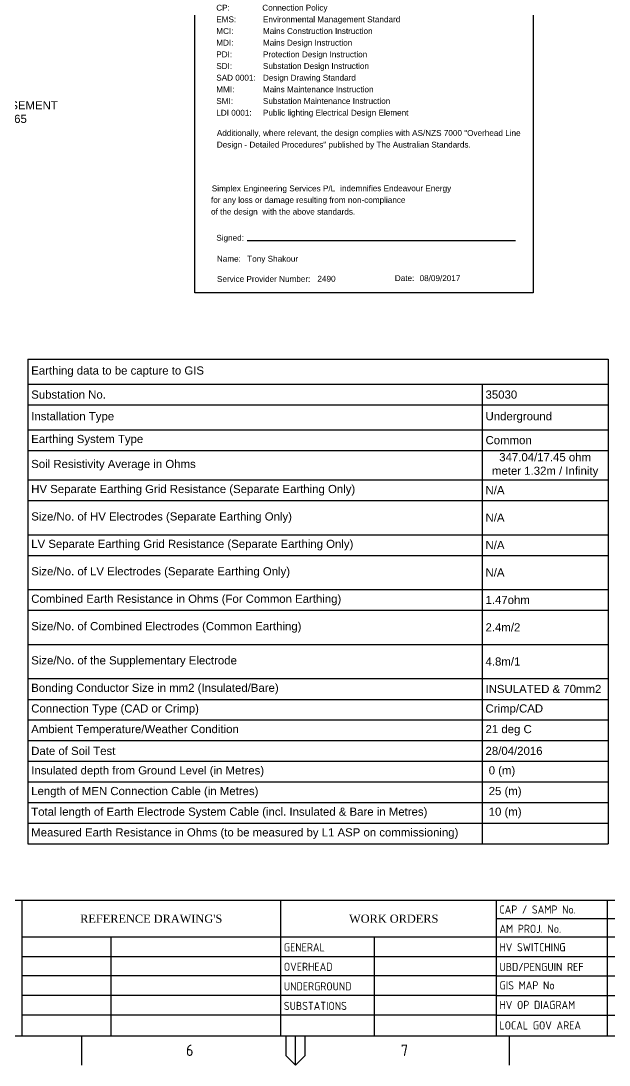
# Paper-space layout 'Page 2' of a CAD drawing. Header units: metres, sheet in millimetres. Extents: x -9 to 824, y -5 to 581.
# Drawn here: x 323.4 to 503.8, y -5.4 to 315 of the extents above; entities that cross this region are included whole.
import ezdxf
from ezdxf.enums import TextEntityAlignment as Align

# ---------------------------------------------------------------- set-up
doc = ezdxf.new("R2010")
doc.units = ezdxf.units.M
doc.layers.get('0').update_dxf_attribs({"color": 6})
doc.layers.add('_User Miscellaneous1', color=7, linetype='Continuous')
doc.layers.add('Notes', color=7, linetype='Continuous')
doc.styles.add('Elec', font='romand__.ttf')
doc.styles.add('iecISOCP', font='isocp.shx')
doc.styles.add('iecTimesNewRoman', font='times.ttf')
doc.styles.get("Standard").update_dxf_attribs({"font": 'arial.ttf'})

# ---------------------------------------------------------------- blocks, each defined once
blk = doc.blocks.new('NOTE_DESIGN-COMPLIANCE')
blk.add_line((16, 16.01), (98.33, 16.01))
blk.add_lwpolyline([(0, 113.3), (103.74, 113.3), (103.74, 0), (0, 0)], close=True)
at = {"color": 7, "lineweight": -3, "style": 'Elec'}
blk.add_text('DESIGN COMPLIANCE AND INDEMNITY', height=3.5, dxfattribs=at).set_placement((2.6, 106.13), align=Align.BOTTOM_LEFT)
at = {"color": 7, "lineweight": -3}
for s, p in [('Signed:', (6.54, 17.75)), ('Name:', (6.71, 11.32)), ('Service Provider Number:', (6.76, 5.11)), ('Date: ', (61.29, 5.38)), ('08/09/2017', (68.89, 5.35))]:
    blk.add_text(s, height=1.79, dxfattribs=at).set_placement(p, align=Align.TOP_LEFT)
at = {"color": 7, "lineweight": -3, "char_height": 1.79, "line_spacing_factor": 1.2}
for s, insert, attachment_point in [("This design complies with Endeavour Energy's relevant standards as current at this \\Ptime and as listed on the Endeavour Energy Accredited  Service Provider's\\PInternet site. These standards include, but are not limited to:", (6.92, 92.16), 7), ('CP:^I          Connection Policy\\PEMS:^I^IEnvironmental Management Standard\\PMCI:^I^IMains Construction Instruction\\PMDI:^I^IMains Design Instruction\\PPDI:^I^IProtection Design Instruction\\PSDI:^I^ISubstation Design Instruction\\PSAD 0001:^IDesign Drawing Standard\\PMMI:^I^IMains Maintenance Instruction\\PSMI:^I^ISubstation Maintenance Instruction\\PLDI 0001:^IPublic lighting Electrical Design Element ', (6.53, 88.36), 1), ('\\PAdditionally, where relevant, the design complies with AS/NZS 7000 "Overhead Line\\PDesign - Detailed Procedures" published by The Australian Standards.', (6.7, 53.5), 1), ('                                                         indemnifies Endeavour Energy \\Pfor any loss or damage resulting from non-compliance \\Pof the design  with the above standards.', (4.93, 32.94), 1)]:
    blk.add_mtext(s, dxfattribs=dict(at, insert=insert, attachment_point=attachment_point))
at = {"ltscale": 0.5}
for tag, p in [('COMPANYNAME', (5.15, 31.1)), ('NAME', (16, 9.52)), ('SPN', (37.54, 3.38))]:
    blk.add_attdef(tag, p, '', height=1.8, dxfattribs=at)
blk = doc.blocks.new('*T95')
at = {"layer": '_User Miscellaneous1', "linetype": 'ByBlock', "lineweight": -2}
for p, q in [((0, 0), (177.9, 0)), ((0, 0), (0, -148.75)), ((177.9, 0), (177.9, -148.75)), ((0, -7.7), (139.34, -7.7)), ((139.34, -7.7), (139.34, -148.75)), ((0, -14.04), (177.9, -14.04)), ((0, -21.7), (177.9, -21.7)), ((0, -28.03), (177.9, -28.03)), ((0, -37.03), (177.9, -37.03)), ((0, -43.38), (177.9, -43.38)), ((0, -53.87), (177.9, -53.87)), ((0, -60.23), (177.9, -60.23)), ((0, -70.71), (177.9, -70.71)), ((0, -77.06), (177.9, -77.06)), ((0, -87.54), (177.9, -87.54)), ((0, -98.03), (177.9, -98.03)), ((0, -104.38), (177.9, -104.38)), ((0, -110.71), (177.9, -110.71)), ((0, -117.05), (177.9, -117.05)), ((0, -123.38), (177.9, -123.38)), ((0, -129.71), (177.9, -129.71)), ((0, -136.06), (177.9, -136.06)), ((0, -142.41), (177.9, -142.41)), ((0, -148.75), (177.9, -148.75))]:
    blk.add_line(p, q, dxfattribs=at)
at = {"layer": '_User Miscellaneous1', "color": 0, "linetype": 'ByBlock', "lineweight": -2}
blk.add_line((139.34, -7.7), (177.9, -7.7), dxfattribs=at)
at = {"layer": '_User Miscellaneous1', "color": 0, "char_height": 2.5}
for s, insert, width, attachment_point in [('Earthing data to be capture to GIS', (1, -3.85), 175.9046, 4), ('Substation No. ', (1, -10.87), 137.3445, 4), ('{\\C7;35030}', (140.34, -10.87), 36.5601, 4), ('Installation Type', (1, -17.87), 137.3445, 4), ('Underground', (140.34, -17.87), 36.5601, 4), ('Earthing System Type', (1, -24.86), 137.3445, 4), ('Common', (140.34, -24.86), 36.5601, 4), ('347.04/17.45 ohm meter 1.32m / Infinity', (158.62, -32.53), 36.5601, 5), ('Soil Resistivity Average in Ohms', (1, -32.53), 137.3445, 4), ('HV Separate Earthing Grid Resistance (Separate Earthing Only)', (1, -40.21), 137.3445, 4), ('N/A', (140.34, -40.21), 36.5601, 4), ('Size/No. of HV Electrodes (Separate Earthing Only)', (1, -48.63), 137.3445, 4), ('N/A', (140.34, -48.63), 36.5601, 4), ('LV Separate Earthing Grid Resistance (Separate Earthing Only)', (1, -57.05), 137.3445, 4), ('N/A', (140.34, -57.05), 36.5601, 4), ('Size/No. of LV Electrodes (Separate Earthing Only)', (1, -65.47), 137.3445, 4), ('N/A', (140.34, -65.47), 36.5601, 4), ('Combined Earth Resistance in Ohms (For Common Earthing)', (1, -73.89), 137.3445, 4), ('1.47ohm', (140.34, -73.89), 36.5601, 4), ('Size/No. of Combined Electrodes (Common Earthing)', (1, -82.3), 137.3445, 4), ('2.4m/2', (140.34, -82.3), 36.5601, 4), ('Size/No. of the Supplementary Electrode', (1, -92.79), 137.3445, 4), ('4.8m/1', (140.34, -92.79), 36.5601, 4), ('Bonding Conductor Size in mm2 (Insulated/Bare)', (1, -101.21), 137.3445, 4), ('INSULATED & 70mm2', (140.34, -101.21), 36.5601, 4), ('Connection Type (CAD or Crimp)', (1, -107.55), 137.3445, 4), ('Crimp/CAD', (140.34, -107.55), 36.5601, 4), ('Ambient Temperature/Weather Condition', (1, -113.88), 137.3445, 4), ('21 deg C', (140.34, -113.88), 36.5601, 4), ('Date of Soil Test', (1, -120.21), 137.3445, 4), ('28/04/2016', (140.34, -120.21), 36.5601, 4), ('Insulated depth from Ground Level (in Metres)', (1, -126.55), 137.3445, 4), (' 0 (m)', (140.34, -126.55), 36.5601, 4), ('Length of MEN Connection Cable (in Metres)', (1, -132.89), 137.3445, 4), (' 25 (m)', (140.34, -132.89), 36.5601, 4), ('Total length of Earth Electrode System Cable (incl. Insulated & Bare in Metres)', (1, -139.23), 137.3445, 4), (' 10 (m)', (140.34, -139.23), 36.5601, 4), ('Measured Earth Resistance in Ohms (to be measured by L1 ASP on commissioning)', (1, -145.58), 137.3445, 4)]:
    blk.add_mtext(s, dxfattribs=dict(at, insert=insert, width=width, attachment_point=attachment_point))
blk = doc.blocks.new('A1_FRAME_TITLE')
at = {"layer": 'Notes', "color": 7, "linetype": 'Continuous'}
for p, q in [((332.78, 47.62), (332.78, 5.97)), ((412.12, 47.62), (412.12, 5.97)), ((478.24, 47.62), (478.24, 5.97)), ((351.17, -3.03), (351.17, 5.97)), ((413.68, 5.97), (413.68, -0.03)), ((416.68, -3.03), (416.68, 5.97)), ((419.68, -0.03), (419.68, 5.97)), ((482.19, 5.97), (482.19, -3.03)), ((413.68, -0.03), (416.68, -3.03)), ((416.68, -3.03), (419.68, -0.03))]:
    blk.add_line(p, q, dxfattribs=at)
at = {"layer": 'Notes', "color": 7}
for p, q in [((512.26, 47.62), (512.26, 5.97)), ((478.24, 41.97), (544.37, 41.97)), ((332.81, 36.33), (478.24, 36.33)), ((360.07, 36.33), (360.07, 5.97)), ((440.78, 36.33), (440.78, 5.97)), ((478.24, 36.33), (544.37, 36.33)), ((332.78, 30.28), (478.24, 30.28)), ((478.24, 30.33), (544.37, 30.33)), ((478.24, 24.33), (332.78, 24.33)), ((478.24, 24.33), (544.37, 24.33)), ((478.24, 18.33), (332.78, 18.33)), ((478.24, 18.33), (544.37, 18.33)), ((478.24, 12.33), (332.78, 12.33)), ((478.24, 12.33), (544.37, 12.33))]:
    blk.add_line(p, q, dxfattribs=at)
at = {"layer": 'Notes', "color": 7, "linetype": 'Continuous', "flags": 128}
for points in [[(123.8, 47.62), (824.37, 47.62)], [(123.8, 5.97), (824.37, 5.97)]]:
    blk.add_lwpolyline(points, dxfattribs=at)
at = {"layer": 'Notes', "color": 7}
for s, height, style, p in [('CAP / SAMP No.', 2.5, 'iecISOCP', (479.24, 43.47)), ('WORK ORDERS', 2.5, 'iecTimesNewRoman', (433.13, 40.66)), ('AM PROJ. No.', 2.5, 'iecISOCP', (479.24, 37.55)), ('GENERAL', 2.5, 'iecISOCP', (413.12, 31.86)), ('HV SWITCHING', 2.5, 'iecISOCP', (479.24, 31.9)), ('OVERHEAD', 2.5, 'iecISOCP', (413.12, 25.9)), ('UBD/PENGUIN REF', 2.5, 'iecISOCP', (479.24, 25.84)), ('GIS MAP No', 2.5, 'iecISOCP', (479.29, 20.2)), ('UNDERGROUND', 2.5, 'iecISOCP', (413.12, 19.9)), ('SUBSTATIONS', 2.5, 'iecISOCP', (413.12, 13.9)), ('HV OP DIAGRAM', 2.5, 'iecISOCP', (479.24, 14.2)), ('LOCAL GOV AREA', 2.5, 'iecISOCP', (479.24, 7.9)), ('6', 3.5, 'iecISOCP', (383.12, -0.22)), ('7', 3.5, 'iecISOCP', (449.03, -0.22))]:
    blk.add_text(s, height=height, dxfattribs=dict(at, style=style)).set_placement(p)
at = {"layer": 'Notes', "color": 7, "style": 'iecTimesNewRoman'}
blk.add_text("REFERENCE DRAWING'S", height=2.5, dxfattribs=at).set_placement((372.45, 40.66), align=Align.CENTER)
at = {"layer": 'Notes', "color": 7, "style": 'iecISOCP', "flags": 8}
blk.add_attdef('VERSION_NO', text='', height=2.5, rotation=90, dxfattribs=at).set_placement((302.04, 43.81), align=Align.MIDDLE_CENTER)
at = {"layer": 'Notes', "color": 7, "style": 'iecISOCP'}
for tag, p in [('CAP_NO', (513.19, 43.46)), ('IE_NUM', (513.05, 37.81)), ('REF_No_1', (335.24, 32.31)), ('REF_1', (362.52, 32.31)), ('GEN_WO', (441.71, 31.76)), ('HV_SWITCH', (513.46, 32.16)), ('REF_No_2', (335.24, 26.31)), ('REF_2', (362.52, 26.31)), ('OH_WO', (441.71, 25.81)), ('UBD_REF', (513.05, 25.83)), ('REF_No_3', (335.24, 20.31)), ('REF_3', (362.52, 20.31)), ('UG_WO', (441.71, 20.05)), ('GIS_MAP_No', (513.05, 20.04)), ('REF_No_4', (335.24, 14.31)), ('REF_4', (362.52, 14.31)), ('SUB_WO', (441.71, 13.81)), ('HV_OP_DIAG', (513.33, 14.2)), ('LGA', (512.95, 7.78)), ('ExportID', (9.08, 2.39))]:
    blk.add_attdef(tag, p, '', height=2.5, dxfattribs=at)
for tag, height, p in [('T1', 3.5, (684.37, 39.47)), ('scale', 2.5, (567.76, 33.27)), ('T2', 3.5, (684.37, 34.35)), ('T3', 3.5, (684.37, 28.92)), ('DRAWN', 2.5, (567.76, 24.93)), ('T4', 3.5, (684.37, 23.66)), ('DATE', 2.5, (567.76, 16.88)), ('T5', 3.5, (684.37, 18.23)), ('REV', 5, (820.05, 17.1)), ('T6', 3.5, (684.37, 12.97)), ('DESIGN', 2.5, (605.62, 9.15))]:
    blk.add_attdef(tag, text='', height=height, dxfattribs=at).set_placement(p, align=Align.CENTER)
blk.add_attdef('NUM', text='', height=7, dxfattribs=at).set_placement((792.37, 20.12), align=Align.MIDDLE_CENTER)
for tag, p in [('NS', (790.71, 8.12)), ('SHTS', (805.41, 8.12))]:
    blk.add_attdef(tag, text='', height=2.5, dxfattribs=at).set_placement(p, align=Align.MIDDLE)
at = {"layer": 'Notes', "color": 7, "style": 'iecISOCP', "flags": 1}
for tag, p in [('ProjectType', (14.17, -26.8)), ('ProjectNumber', (23.56, -26.82)), ('DrawingNumber', (35.51, -26.8)), ('ProjectDescription', (47.56, -26.83)), ('ExportDate', (60.28, -26.79)), ('ExportUserName', (69.15, -26.8)), ('DesignerCompanyName', (81.48, -26.79)), ('ExportAreaOfInterest', (97.1, -26.81)), ('GIS_SUCCESS', (112, -26.78)), ('CAD_SUCCESS', (121.79, -26.78)), ('DEPOTCODE', (132.11, -26.88)), ('ExportCategories', (140.08, -26.8)), ('Comments', (154.38, -26.88))]:
    blk.add_attdef(tag, p, '', height=1, dxfattribs=at)

psp = doc.layouts.new('Page 2')

# ---------------------------------------------------------------- block references
psp.add_blockref('*T95', (325.55693, 211.21032))
at = {"layer": '_User Miscellaneous1'}
psp.add_blockref('A1_FRAME_TITLE', (-9.08156, -2.38995), dxfattribs=at)
psp.add_blockref('NOTE_DESIGN-COMPLIANCE', (376.78179, 231.61046), dxfattribs=at).add_auto_attribs({'COMPANYNAME': 'Simplex Engineering Services P/L', 'NAME': 'Tony Shakour', 'SPN': '2490'})

# ---------------------------------------------------------------- texts
at = {"layer": '_User Miscellaneous1', "insert": (276.67262, 294.54789), "char_height": 2.5, "attachment_point": 1}
psp.add_mtext_dynamic_manual_height_columns('PROPOSED PADMOUNT SUBSTATION DS35030 EASEMENT 5500 x 2750 REF DRG 016665', width=62.9634726, gutter_width=4, heights=[0], dxfattribs=at)

doc.saveas('drawing.dxf')
